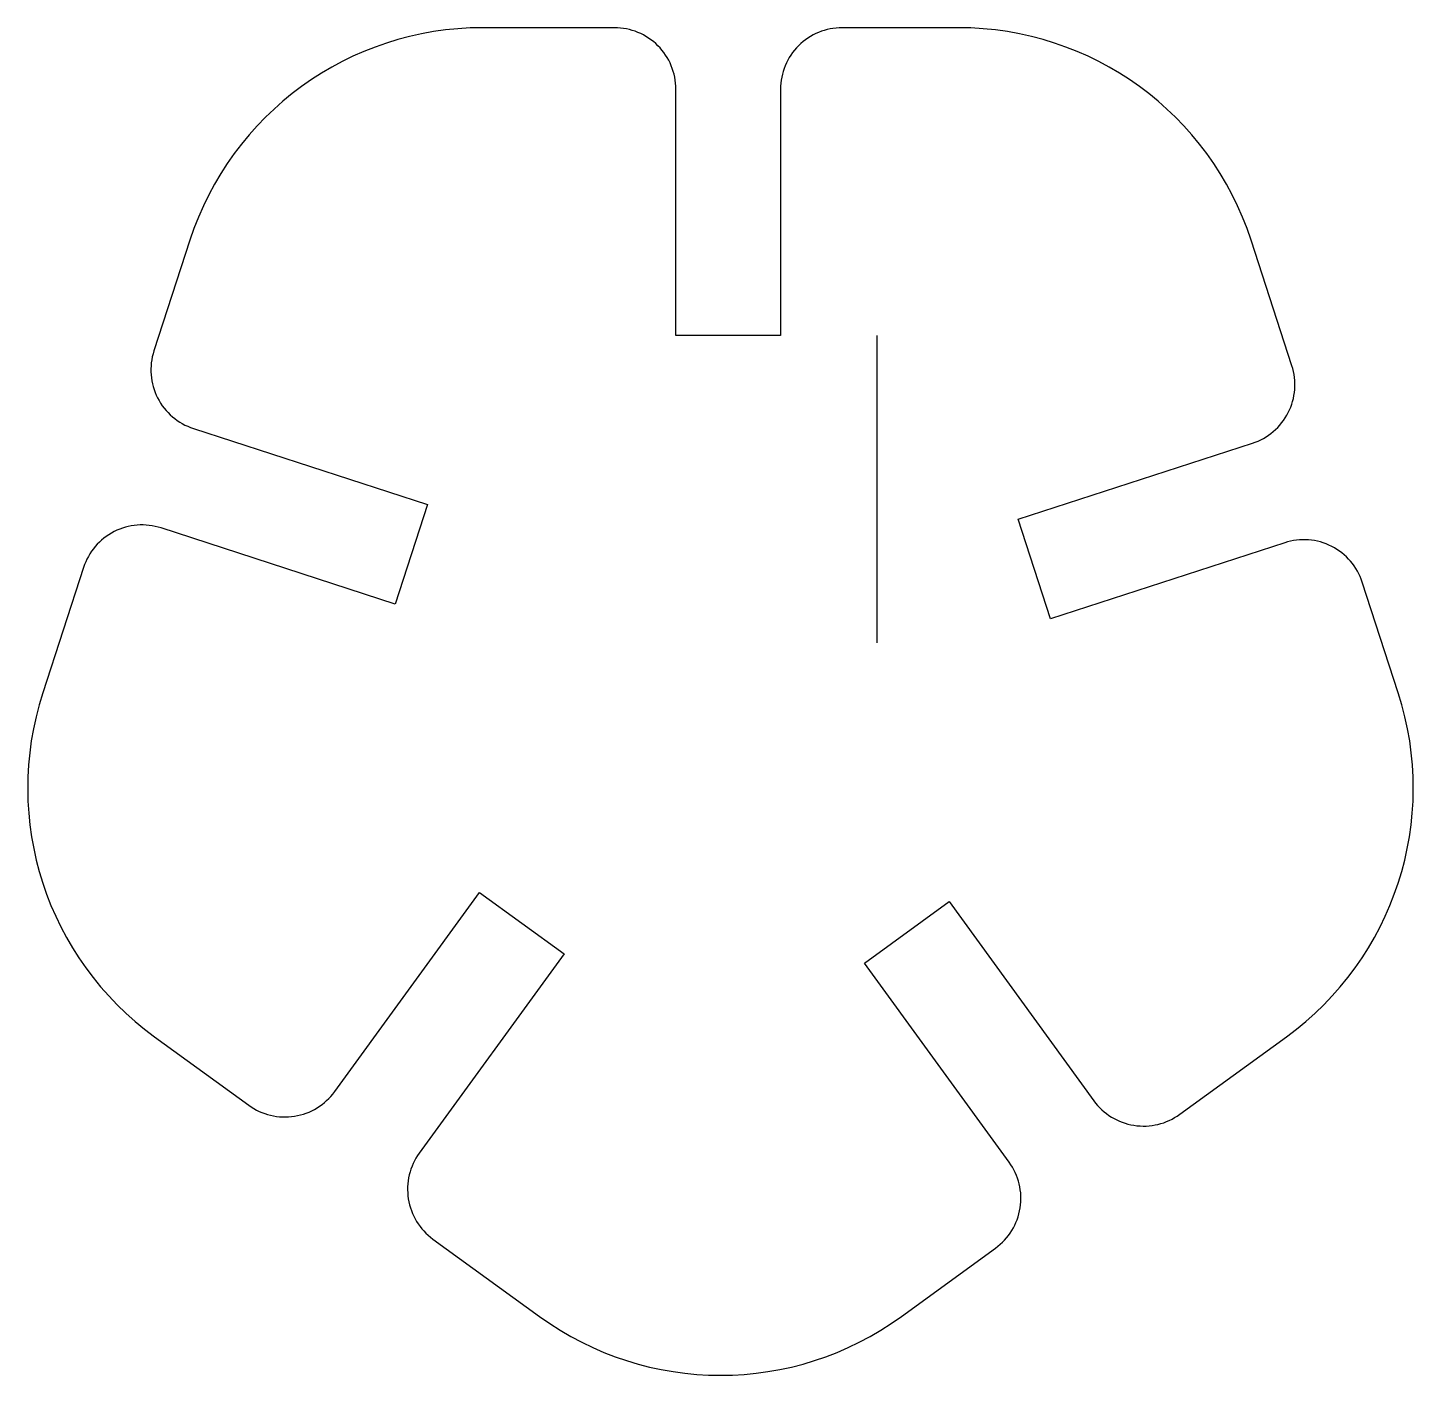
# Model space of a CAD drawing. Header units: millimetres. Extents: x -9.4 to 35.6, y -44.1 to -0.3.
import ezdxf

# ---------------------------------------------------------------- set-up
doc = ezdxf.new("R2010")
doc.units = ezdxf.units.MM
doc.layers.get('0').update_dxf_attribs({"linetype": 'CONTINUOUS'})

msp = doc.modelspace()

# ---------------------------------------------------------------- linework, layer by layer
msp.add_line((18.17, -10.342), (18.17, -20.342))
msp.add_lwpolyline([(15.036, -10.342), (11.636, -10.342), (11.636, -2.342, 0.414214), (9.636, -0.342), (5.35, -0.342, 0.32492), (-4.16, -7.252), (-5.33, -10.85, 0.414214), (-4.045, -13.37), (3.563, -15.842), (2.513, -19.076), (-5.096, -16.603, 0.414214), (-7.616, -17.887), (-8.941, -21.964, 0.32492), (-5.308, -33.144), (-2.247, -35.368, 0.414214), (0.546, -34.925), (5.249, -28.453), (7.999, -30.451), (3.297, -36.924, 0.414214), (3.739, -39.717), (7.207, -42.237, 0.32492), (18.963, -42.237), (22.023, -40.013, 0.414214), (22.466, -37.219), (17.763, -30.747), (20.514, -28.749), (25.216, -35.221, 0.414214), (28.01, -35.663), (31.477, -33.144, 0.32492), (35.11, -21.964), (33.941, -18.366, 0.414214), (31.421, -17.082), (23.812, -19.554), (22.761, -16.32), (30.37, -13.848, 0.414214), (31.654, -11.328), (30.33, -7.252, 0.32492), (20.819, -0.342), (17.036, -0.342, 0.414214), (15.036, -2.342)], format="xyb", close=True)

doc.saveas('drawing.dxf')
